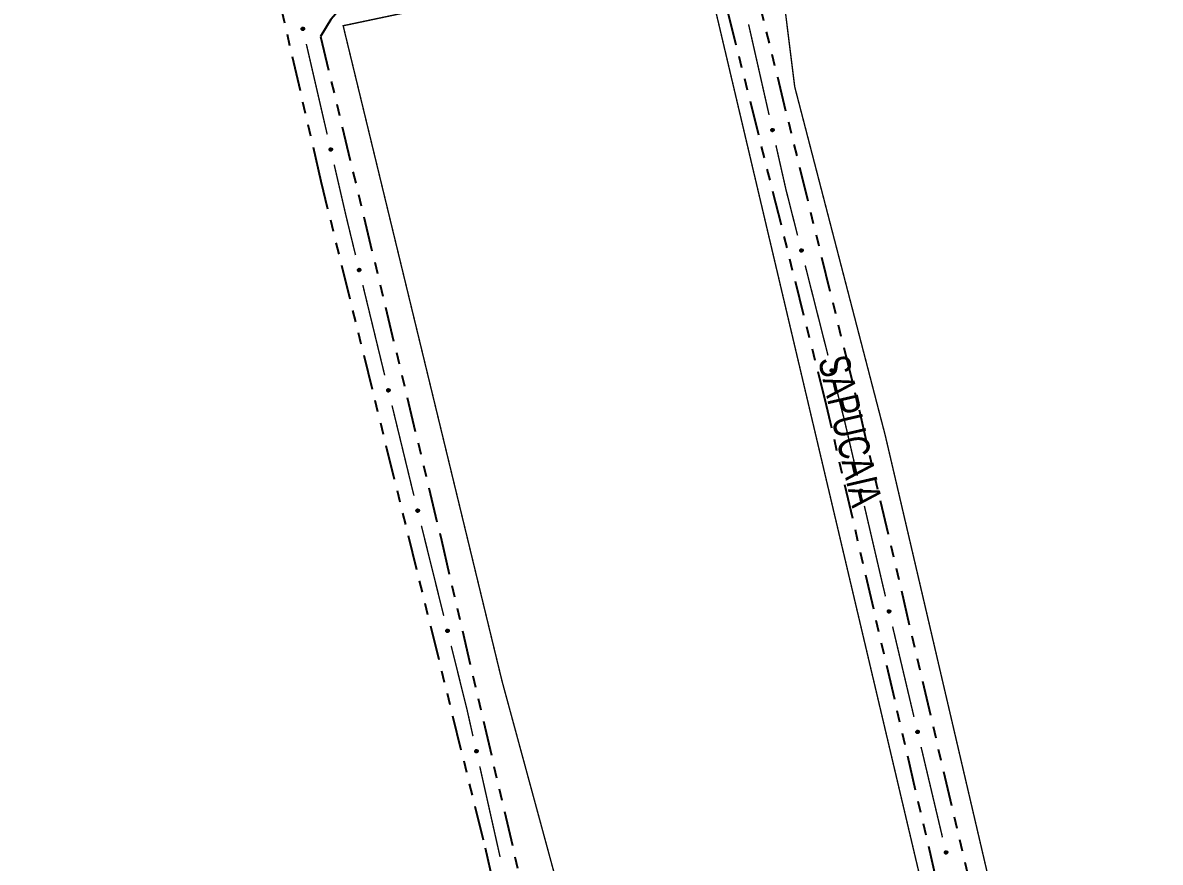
# Model space of a CAD drawing. Extents: x 212200 to 214553, y 4880545 to 4882659.
# Drawn here: x 213133.1 to 213280.1, y 4881668.6 to 4881777 of the extents above; entities that cross this region are included whole.
import ezdxf

# ---------------------------------------------------------------- set-up
doc = ezdxf.new("R2010")
doc.units = 0
doc.header["$LTSCALE"] = 1.5
doc.header["$MEASUREMENT"] = 0
doc.linetypes.add('TRACO_12', pattern=[2.5, 2, -0.5])
doc.linetypes.add('TRACO_25', pattern=[8, 3, -1, 1, -1, 1, -1])
for name, color, linetype in [('RU-QUADRA', 210, 'CONTINUOUS'), ('SV-EIXO-RUA-N-PAV', 6, 'CONTINUOUS'), ('SV-RUA-NAO-PAV', 7, 'CONTINUOUS'), ('SV-TXT-RUA-N-PAV', 7, 'CONTINUOUS')]:
    doc.layers.add(name, color=color, linetype=linetype)
doc.styles.add('ARIAL', font='ARIAL.SHX')

msp = doc.modelspace()

# ---------------------------------------------------------------- linework, layer by layer
at = {"layer": 'RU-QUADRA', "linetype": 'TRACO_12', "const_width": 0.18, "flags": 128}
msp.add_lwpolyline([(213232.463787, 4881790.360215), (213230.791194, 4881785.063672), (213232.823333, 4881768.749712), (213244.509946, 4881723.761306), (213269.818353, 4881615.295533), (213280.272056, 4881569.85677), (213284.732302, 4881559.821215), (213289.75008, 4881561.215042), (213294.767857, 4881564.281462), (213310.378721, 4881567.905412), (213324.595757, 4881571.250597), (213330.449831, 4881576.825906), (213324.595757, 4881603.866151), (213308.706128, 4881668.679111), (213277.623784, 4881796.493054), (213269.260822, 4881798.165647), (213254.486255, 4881795.099227), (213245.286996, 4881792.869104), (213239.154157, 4881791.754042)], close=True, dxfattribs=at)
at = {"layer": 'RU-QUADRA', "linetype": 'Continuous', "const_width": 0.18, "flags": 128}
msp.add_lwpolyline([(213220.761022, 4881786.379132), (213174.464282, 4881776.639766), (213183.186748, 4881740.667912), (213194.996785, 4881691.962774), (213214.887512, 4881618.765361), (213220.221148, 4881596.218597), (213225.934417, 4881572.067022), (213229.677997, 4881548.327877), (213238.95638, 4881550.409765), (213262.655602, 4881555.727408), (213274.754607, 4881559.187209), (213268.851162, 4881582.576379), (213263.057194, 4881607.130821), (213257.657248, 4881630.01543), (213246.050001, 4881679.206155), (213229.074929, 4881751.145358), (213225.641398, 4881765.696427)], close=True, dxfattribs=at)
at = {"layer": 'SV-EIXO-RUA-N-PAV'}
for points in [[(213169.327497, 4881776.397876), (213169.369342, 4881776.372556), (213169.400127, 4881776.342238), (213169.418526, 4881776.309562), (213169.427255, 4881776.276447), (213169.43237, 4881776.241563), (213169.429767, 4881776.205255), (213169.417952, 4881776.165597), (213169.392848, 4881776.123443), (213169.359717, 4881776.093947), (213169.328647, 4881776.074195), (213169.29464, 4881776.063105), (213169.260669, 4881776.058704), (213169.223044, 4881776.062655), (213169.182971, 4881776.075021), (213169.141195, 4881776.10129), (213169.111217, 4881776.131219), (213169.094251, 4881776.163293), (213169.083318, 4881776.197551), (213169.078523, 4881776.233228), (213169.081283, 4881776.268854), (213169.093806, 4881776.309178), (213169.120281, 4881776.350068), (213169.14979, 4881776.380308), (213169.181617, 4881776.39772), (213169.215587, 4881776.407724), (213169.250513, 4881776.41328), (213169.28712, 4881776.412183), (213169.327497, 4881776.397876)], [(213230.02757, 4881763.323518), (213230.069295, 4881763.298003), (213230.099939, 4881763.267542), (213230.118185, 4881763.23478), (213230.12676, 4881763.201625), (213230.131711, 4881763.166717), (213230.128939, 4881763.130422), (213230.116939, 4881763.090819), (213230.091638, 4881763.048783), (213230.058371, 4881763.019442), (213230.027208, 4881762.999836), (213229.99315, 4881762.988904), (213229.959159, 4881762.984662), (213229.921552, 4881762.988788), (213229.881538, 4881763.001341), (213229.839885, 4881763.027805), (213229.810047, 4881763.057874), (213229.793231, 4881763.090027), (213229.782458, 4881763.124336), (213229.777829, 4881763.160034), (213229.780756, 4881763.195647), (213229.793467, 4881763.235912), (213229.820132, 4881763.276678), (213229.849783, 4881763.30678), (213229.881691, 4881763.324043), (213229.915707, 4881763.333889), (213229.950658, 4881763.339281), (213229.987259, 4881763.338013), (213230.02757, 4881763.323518)], [(213172.929562, 4881760.808612), (213172.971406, 4881760.783293), (213173.002192, 4881760.752975), (213173.020591, 4881760.720298), (213173.02932, 4881760.687183), (213173.034435, 4881760.652299), (213173.031832, 4881760.615991), (213173.020017, 4881760.576333), (213172.994912, 4881760.53418), (213172.961782, 4881760.504684), (213172.930711, 4881760.484932), (213172.896705, 4881760.473841), (213172.862734, 4881760.46944), (213172.825108, 4881760.473391), (213172.785036, 4881760.485757), (213172.743259, 4881760.512026), (213172.713282, 4881760.541956), (213172.696315, 4881760.57403), (213172.685382, 4881760.608288), (213172.680587, 4881760.643964), (213172.683348, 4881760.67959), (213172.695871, 4881760.719915), (213172.722345, 4881760.760805), (213172.751855, 4881760.791044), (213172.783682, 4881760.808456), (213172.817652, 4881760.818461), (213172.852578, 4881760.824016), (213172.889184, 4881760.822919), (213172.929562, 4881760.808612)], [(213233.758025, 4881747.768776), (213233.800396, 4881747.744348), (213233.831817, 4881747.714689), (213233.850903, 4881747.682409), (213233.860331, 4881747.649486), (213233.866183, 4881747.614718), (213233.864349, 4881747.578363), (213233.853376, 4881747.538464), (213233.82917, 4881747.495788), (213233.796671, 4881747.465598), (213233.766026, 4881747.445193), (213233.732262, 4881747.433385), (213233.698391, 4881747.428266), (213233.660691, 4881747.43142), (213233.620365, 4881747.442934), (213233.578042, 4881747.468314), (213233.547438, 4881747.497602), (213233.529796, 4881747.529309), (213233.518141, 4881747.563328), (213233.512592, 4881747.598895), (213233.514597, 4881747.634572), (213233.526264, 4881747.675152), (213233.551867, 4881747.716593), (213233.58073, 4881747.747451), (213233.612181, 4881747.765533), (213233.645932, 4881747.776254), (213233.680732, 4881747.782547), (213233.717354, 4881747.782226), (213233.758025, 4881747.768776)], [(213176.60644, 4881745.238322), (213176.648562, 4881745.213466), (213176.67968, 4881745.183491), (213176.698439, 4881745.151019), (213176.707534, 4881745.118003), (213176.713034, 4881745.083177), (213176.710832, 4881745.046843), (213176.699456, 4881745.007057), (213176.674819, 4881744.964628), (213176.642017, 4881744.934768), (213176.611166, 4881744.914674), (213176.577285, 4881744.903208), (213176.543364, 4881744.898432), (213176.505698, 4881744.901967), (213176.465491, 4881744.913889), (213176.423427, 4881744.939695), (213176.39312, 4881744.969292), (213176.3758, 4881745.001176), (213176.364489, 4881745.035311), (213176.3593, 4881745.070932), (213176.361667, 4881745.106587), (213176.373744, 4881745.147047), (213176.399764, 4881745.188227), (213176.428938, 4881745.218791), (213176.460571, 4881745.236554), (213176.494428, 4881745.246933), (213176.52929, 4881745.252874), (213176.565907, 4881745.252182), (213176.60644, 4881745.238322)], [(213237.689259, 4881732.25925), (213237.73163, 4881732.234822), (213237.763051, 4881732.205163), (213237.782137, 4881732.172883), (213237.791565, 4881732.13996), (213237.797417, 4881732.105192), (213237.795583, 4881732.068837), (213237.78461, 4881732.028938), (213237.760404, 4881731.986262), (213237.727905, 4881731.956072), (213237.69726, 4881731.935667), (213237.663496, 4881731.923859), (213237.629625, 4881731.91874), (213237.591925, 4881731.921893), (213237.551599, 4881731.933408), (213237.509276, 4881731.958788), (213237.478672, 4881731.988076), (213237.461031, 4881732.019783), (213237.449375, 4881732.053802), (213237.443826, 4881732.089369), (213237.445831, 4881732.125046), (213237.457498, 4881732.165626), (213237.483101, 4881732.207067), (213237.511964, 4881732.237925), (213237.543415, 4881732.256007), (213237.577166, 4881732.266728), (213237.611966, 4881732.273021), (213237.648588, 4881732.2727), (213237.689259, 4881732.25925)], [(213180.380568, 4881729.689818), (213180.42269, 4881729.664963), (213180.453808, 4881729.634987), (213180.472567, 4881729.602516), (213180.481662, 4881729.569499), (213180.487162, 4881729.534674), (213180.48496, 4881729.498339), (213180.473584, 4881729.458553), (213180.448947, 4881729.416125), (213180.416145, 4881729.386264), (213180.385294, 4881729.36617), (213180.351413, 4881729.354705), (213180.317492, 4881729.349929), (213180.279826, 4881729.353463), (213180.239619, 4881729.365386), (213180.197555, 4881729.391192), (213180.167248, 4881729.420788), (213180.149928, 4881729.452672), (213180.138617, 4881729.486808), (213180.133428, 4881729.522429), (213180.135795, 4881729.558083), (213180.147872, 4881729.598544), (213180.173892, 4881729.639723), (213180.203066, 4881729.670287), (213180.234699, 4881729.68805), (213180.268556, 4881729.69843), (213180.303418, 4881729.704371), (213180.340035, 4881729.703678), (213180.380568, 4881729.689818)], [(213241.44602, 4881716.705094), (213241.487903, 4881716.679839), (213241.518735, 4881716.649568), (213241.537184, 4881716.61692), (213241.545964, 4881716.583818), (213241.551132, 4881716.548942), (213241.548584, 4881716.51263), (213241.53683, 4881716.472954), (213241.51179, 4881716.430762), (213241.478705, 4881716.401215), (213241.447665, 4881716.381416), (213241.413675, 4881716.370273), (213241.379711, 4881716.36582), (213241.34208, 4881716.369714), (213241.301988, 4881716.382018), (213241.260171, 4881716.408224), (213241.230148, 4881716.438107), (213241.213133, 4881716.470155), (213241.202147, 4881716.504396), (213241.197298, 4881716.540065), (213241.200004, 4881716.575695), (213241.212465, 4881716.616039), (213241.238877, 4881716.656969), (213241.26834, 4881716.687254), (213241.30014, 4881716.704715), (213241.334095, 4881716.714771), (213241.369012, 4881716.72038), (213241.405621, 4881716.719339), (213241.44602, 4881716.705094)], [(213184.16552, 4881714.14455), (213184.207768, 4881714.11991), (213184.239039, 4881714.090094), (213184.257964, 4881714.057719), (213184.267227, 4881714.024749), (213184.272905, 4881713.989953), (213184.270889, 4881713.953607), (213184.259716, 4881713.913764), (213184.235296, 4881713.87121), (213184.202647, 4881713.841182), (213184.171899, 4881713.820931), (213184.138077, 4881713.809292), (213184.104181, 4881713.804343), (213184.066497, 4881713.807685), (213184.026229, 4881713.819402), (213183.984034, 4881713.844993), (213183.953577, 4881713.874434), (213183.936094, 4881713.90623), (213183.924609, 4881713.940306), (213183.919238, 4881713.975901), (213183.921423, 4881714.011567), (213183.933293, 4881714.052088), (213183.959103, 4881714.093401), (213183.98812, 4881714.124113), (213184.019661, 4881714.142037), (213184.053465, 4881714.152589), (213184.088297, 4881714.158708), (213184.124916, 4881714.158203), (213184.16552, 4881714.14455)], [(213245.085115, 4881701.124879), (213245.127093, 4881701.099781), (213245.158038, 4881701.069627), (213245.17661, 4881701.037048), (213245.185514, 4881701.00398), (213245.190813, 4881700.969123), (213245.188403, 4881700.932802), (213245.176798, 4881700.893082), (213245.151917, 4881700.850796), (213245.118943, 4881700.821125), (213245.087977, 4881700.801209), (213245.05403, 4881700.789939), (213245.020083, 4881700.785358), (213244.982437, 4881700.78911), (213244.942299, 4881700.801264), (213244.900384, 4881700.827312), (213244.870249, 4881700.857082), (213244.853113, 4881700.889066), (213244.841999, 4881700.923265), (213244.837015, 4881700.958916), (213244.839587, 4881700.994556), (213244.851897, 4881701.034946), (213244.878154, 4881701.075976), (213244.907504, 4881701.106371), (213244.939238, 4881701.123951), (213244.973154, 4881701.134135), (213245.00805, 4881701.139876), (213245.044662, 4881701.138972), (213245.085115, 4881701.124879)], [(213188.019018, 4881698.615528), (213188.061266, 4881698.590887), (213188.092537, 4881698.561071), (213188.111462, 4881698.528696), (213188.120725, 4881698.495727), (213188.126403, 4881698.46093), (213188.124387, 4881698.424584), (213188.113214, 4881698.384741), (213188.088794, 4881698.342187), (213188.056145, 4881698.312159), (213188.025397, 4881698.291908), (213187.991575, 4881698.280269), (213187.957679, 4881698.27532), (213187.919995, 4881698.278662), (213187.879728, 4881698.290379), (213187.837532, 4881698.31597), (213187.807075, 4881698.345411), (213187.789593, 4881698.377207), (213187.778107, 4881698.411284), (213187.772737, 4881698.446878), (213187.774921, 4881698.482544), (213187.786791, 4881698.523065), (213187.812601, 4881698.564378), (213187.841618, 4881698.59509), (213187.87316, 4881698.613015), (213187.906963, 4881698.623567), (213187.941795, 4881698.629686), (213187.978415, 4881698.62918), (213188.019018, 4881698.615528)], [(213248.769615, 4881685.554893), (213248.811593, 4881685.529795), (213248.842539, 4881685.499641), (213248.86111, 4881685.467062), (213248.870015, 4881685.433994), (213248.875314, 4881685.399138), (213248.872903, 4881685.362816), (213248.861298, 4881685.323096), (213248.836417, 4881685.28081), (213248.803443, 4881685.25114), (213248.772478, 4881685.231223), (213248.73853, 4881685.219953), (213248.704583, 4881685.215373), (213248.666937, 4881685.219124), (213248.6268, 4881685.231278), (213248.584885, 4881685.257326), (213248.554749, 4881685.287096), (213248.537614, 4881685.31908), (213248.526499, 4881685.35328), (213248.521516, 4881685.38893), (213248.524088, 4881685.42457), (213248.536397, 4881685.46496), (213248.562655, 4881685.50599), (213248.592004, 4881685.536385), (213248.623739, 4881685.553966), (213248.657655, 4881685.56415), (213248.692551, 4881685.56989), (213248.729163, 4881685.568987), (213248.769615, 4881685.554893)], [(213191.756915, 4881683.056651), (213191.798599, 4881683.031068), (213191.829192, 4881683.000556), (213191.847384, 4881682.967764), (213191.855903, 4881682.934594), (213191.860797, 4881682.899678), (213191.857965, 4881682.863388), (213191.845899, 4881682.823805), (213191.820529, 4881682.781811), (213191.787213, 4881682.752525), (213191.756018, 4881682.73297), (213191.721942, 4881682.722095), (213191.687944, 4881682.717909), (213191.650344, 4881682.722097), (213191.61035, 4881682.734717), (213191.568741, 4881682.761249), (213191.538953, 4881682.791368), (213191.52219, 4881682.823548), (213191.511474, 4881682.857875), (213191.506905, 4881682.893581), (213191.50989, 4881682.929189), (213191.522668, 4881682.969433), (213191.5494, 4881683.010155), (213191.579101, 4881683.040207), (213191.611037, 4881683.057418), (213191.64507, 4881683.067207), (213191.68003, 4881683.072542), (213191.716629, 4881683.071213), (213191.756915, 4881683.056651)], [(213252.454116, 4881669.984907), (213252.496094, 4881669.95981), (213252.527039, 4881669.929655), (213252.545611, 4881669.897076), (213252.554515, 4881669.864008), (213252.559814, 4881669.829152), (213252.557404, 4881669.79283), (213252.545798, 4881669.753111), (213252.520917, 4881669.710824), (213252.487944, 4881669.681154), (213252.456978, 4881669.661238), (213252.423031, 4881669.649967), (213252.389083, 4881669.645387), (213252.351438, 4881669.649139), (213252.3113, 4881669.661292), (213252.269385, 4881669.68734), (213252.23925, 4881669.717111), (213252.222114, 4881669.749094), (213252.211, 4881669.783294), (213252.206016, 4881669.818944), (213252.208588, 4881669.854584), (213252.220898, 4881669.894975), (213252.247155, 4881669.936004), (213252.276505, 4881669.966399), (213252.308239, 4881669.98398), (213252.342155, 4881669.994164), (213252.377051, 4881669.999904), (213252.413663, 4881669.999001), (213252.454116, 4881669.984907)]]:
    msp.add_lwpolyline(points, close=True, dxfattribs=at)
for points in [[(213169.078523, 4881776.233228), (213169.111217, 4881776.131219)], [(213169.081283, 4881776.268854), (213169.141195, 4881776.10129)], [(213169.081499, 4881776.246955), (213169.124285, 4881776.122396)], [(213169.091103, 4881776.284186), (213169.159884, 4881776.095609)], [(213169.093806, 4881776.309178), (213169.182971, 4881776.075021)], [(213169.109399, 4881776.326226), (213169.201823, 4881776.071689)], [(213169.120281, 4881776.350068), (213169.223044, 4881776.062655)], [(213169.134548, 4881776.362848), (213169.239769, 4881776.065051)], [(213169.14979, 4881776.380308), (213169.260669, 4881776.058704)], [(213169.165736, 4881776.385459), (213169.276487, 4881776.063732)], [(213169.181617, 4881776.39772), (213169.29464, 4881776.063105)], [(213169.198767, 4881776.400094), (213169.308702, 4881776.069775)], [(213169.215587, 4881776.407724), (213169.328647, 4881776.074195)], [(213169.23497, 4881776.407058), (213169.344799, 4881776.089319)], [(213169.250513, 4881776.41328), (213169.359717, 4881776.093947)], [(213169.269743, 4881776.408091), (213169.37568, 4881776.11326)], [(213169.28712, 4881776.412183), (213169.392848, 4881776.123443)], [(213169.305746, 4881776.403805), (213169.402773, 4881776.14753)], [(213169.327497, 4881776.397876), (213169.417952, 4881776.165597)], [(213169.34973, 4881776.383158), (213169.421784, 4881776.192536)], [(213169.369342, 4881776.372556), (213169.429767, 4881776.205255)], [(213169.386966, 4881776.355349), (213169.428114, 4881776.231812)], [(213169.400127, 4881776.342238), (213169.43237, 4881776.241563)], [(213229.777829, 4881763.160034), (213229.810047, 4881763.057874)], [(213229.780756, 4881763.195647), (213229.839885, 4881763.027805)], [(213229.78087, 4881763.173748), (213229.823073, 4881763.04899)], [(213229.790647, 4881763.210933), (213229.858547, 4881763.022038)], [(213229.793467, 4881763.235912), (213229.881538, 4881763.001341)], [(213229.809139, 4881763.252888), (213229.900375, 4881762.997921)], [(213229.820132, 4881763.276678), (213229.921552, 4881762.988788)], [(213229.834459, 4881763.289391), (213229.938289, 4881762.991107)], [(213229.849783, 4881763.30678), (213229.959159, 4881762.984662)], [(213229.865752, 4881763.311857), (213229.975, 4881762.989616)], [(213229.881691, 4881763.324043), (213229.99315, 4881762.988904)], [(213229.898851, 4881763.326337), (213230.007243, 4881762.995509)], [(213229.915707, 4881763.333889), (213230.027208, 4881762.999836)], [(213229.935086, 4881763.333133), (213230.043431, 4881763.014884)], [(213229.950658, 4881763.339281), (213230.058371, 4881763.019442)], [(213229.969864, 4881763.334003), (213230.074423, 4881763.038681)], [(213229.987259, 4881763.338013), (213230.091638, 4881763.048783)], [(213230.005846, 4881763.329549), (213230.101676, 4881763.072824)], [(213230.02757, 4881763.323518), (213230.116939, 4881763.090819)], [(213230.049733, 4881763.308697), (213230.120897, 4881763.117741)], [(213230.069295, 4881763.298003), (213230.128939, 4881763.130422)], [(213230.086839, 4881763.280714), (213230.12741, 4881763.156987)], [(213230.099939, 4881763.267542), (213230.131711, 4881763.166717)], [(213172.680587, 4881760.643964), (213172.713282, 4881760.541956)], [(213172.683348, 4881760.67959), (213172.743259, 4881760.512026)], [(213172.683564, 4881760.657692), (213172.726349, 4881760.533132)], [(213172.693167, 4881760.694923), (213172.761949, 4881760.506346)], [(213172.695871, 4881760.719915), (213172.785036, 4881760.485757)], [(213172.711463, 4881760.736963), (213172.803888, 4881760.482425)], [(213172.722345, 4881760.760805), (213172.825108, 4881760.473391)], [(213172.736613, 4881760.773584), (213172.841834, 4881760.475788)], [(213172.751855, 4881760.791044), (213172.862734, 4881760.46944)], [(213172.7678, 4881760.796196), (213172.878551, 4881760.474468)], [(213172.783682, 4881760.808456), (213172.896705, 4881760.473841)], [(213172.800831, 4881760.81083), (213172.910766, 4881760.480512)], [(213172.817652, 4881760.818461), (213172.930711, 4881760.484932)], [(213172.837035, 4881760.817795), (213172.946864, 4881760.500056)], [(213172.852578, 4881760.824016), (213172.961782, 4881760.504684)], [(213172.871808, 4881760.818827), (213172.977745, 4881760.523997)], [(213172.889184, 4881760.822919), (213172.994912, 4881760.53418)], [(213172.90781, 4881760.814542), (213173.004838, 4881760.558267)], [(213172.929562, 4881760.808612), (213173.020017, 4881760.576333)], [(213172.951794, 4881760.793894), (213173.023849, 4881760.603273)], [(213172.971406, 4881760.783293), (213173.031832, 4881760.615991)], [(213172.98903, 4881760.766086), (213173.030179, 4881760.642549)], [(213173.002192, 4881760.752975), (213173.034435, 4881760.652299)], [(213233.512592, 4881747.598895), (213233.547438, 4881747.497602)], [(213233.514597, 4881747.634572), (213233.578042, 4881747.468314)], [(213233.515277, 4881747.612683), (213233.560689, 4881747.489057)], [(213233.52409, 4881747.650108), (213233.596848, 4881747.46303)], [(213233.526264, 4881747.675152), (213233.620365, 4881747.442934)], [(213233.541492, 4881747.692527), (213233.639284, 4881747.440002)], [(213233.551867, 4881747.716593), (213233.660691, 4881747.43142)], [(213233.565861, 4881747.729672), (213233.677362, 4881747.43417)], [(213233.58073, 4881747.747451), (213233.698391, 4881747.428266)], [(213233.596563, 4881747.752939), (213233.714099, 4881747.433628)], [(213233.612181, 4881747.765533), (213233.732262, 4881747.433385)], [(213233.629277, 4881747.768269), (213233.746179, 4881747.440351)], [(213233.645932, 4881747.776254), (213233.766026, 4881747.445193)], [(213233.665325, 4881747.775999), (213233.781855, 4881747.460656)], [(213233.680732, 4881747.782547), (213233.796671, 4881747.465598)], [(213233.700068, 4881747.777767), (213233.812222, 4881747.485245)], [(213233.717354, 4881747.782226), (213233.82917, 4881747.495788)], [(213233.736153, 4881747.774244), (213233.838584, 4881747.52008)], [(213233.758025, 4881747.768776), (213233.853376, 4881747.538464)], [(213233.780564, 4881747.754532), (213233.856637, 4881747.565479)], [(213233.800396, 4881747.744348), (213233.864349, 4881747.578363)], [(213233.81838, 4881747.727518), (213233.862135, 4881747.60488)], [(213233.831817, 4881747.714689), (213233.866183, 4881747.614718)], [(213176.41389, 4881745.201164), (213176.522396, 4881744.904548)], [(213176.428938, 4881745.218791), (213176.543364, 4881744.898432)], [(213176.444826, 4881745.224118), (213176.559125, 4881744.903634)], [(213176.460571, 4881745.236554), (213176.577285, 4881744.903208)], [(213176.477693, 4881745.239117), (213176.591272, 4881744.910033)], [(213176.494428, 4881745.246933), (213176.611166, 4881744.914674)], [(213176.513817, 4881745.246481), (213176.627151, 4881744.929976)], [(213176.52929, 4881745.252874), (213176.642017, 4881744.934768)], [(213176.548577, 4881745.247898), (213176.657765, 4881744.954256)], [(213176.565907, 4881745.252182), (213176.674819, 4881744.964628)], [(213176.584624, 4881745.24401), (213176.684478, 4881744.988823)], [(213176.60644, 4881745.238322), (213176.699456, 4881745.007057)], [(213176.628834, 4881745.22385), (213176.70299, 4881745.034037)], [(213176.648562, 4881745.213466), (213176.710832, 4881745.046843)], [(213176.3593, 4881745.070932), (213176.39312, 4881744.969292)], [(213176.361667, 4881745.106587), (213176.423427, 4881744.939695)], [(213176.362125, 4881745.084692), (213176.406284, 4881744.960613)], [(213176.371316, 4881745.122027), (213176.442177, 4881744.934222)], [(213176.373744, 4881745.147047), (213176.465491, 4881744.913889)], [(213176.389146, 4881745.164266), (213176.484379, 4881744.910766)], [(213176.399764, 4881745.188227), (213176.505698, 4881744.901967)], [(213176.666375, 4881745.196455), (213176.708886, 4881745.07338)], [(213176.67968, 4881745.183491), (213176.713034, 4881745.083177)], [(213237.443826, 4881732.089369), (213237.478672, 4881731.988076)], [(213237.445831, 4881732.125046), (213237.509276, 4881731.958788)], [(213237.446511, 4881732.103157), (213237.491923, 4881731.979531)], [(213237.455324, 4881732.140582), (213237.528082, 4881731.953504)], [(213237.457498, 4881732.165626), (213237.551599, 4881731.933408)], [(213237.472726, 4881732.183), (213237.570518, 4881731.930476)], [(213237.483101, 4881732.207067), (213237.591925, 4881731.921893)], [(213237.497095, 4881732.220146), (213237.608596, 4881731.924643)], [(213237.511964, 4881732.237925), (213237.629625, 4881731.91874)], [(213237.527797, 4881732.243413), (213237.645333, 4881731.924102)], [(213237.543415, 4881732.256007), (213237.663496, 4881731.923859)], [(213237.560511, 4881732.258743), (213237.677413, 4881731.930825)], [(213237.577166, 4881732.266728), (213237.69726, 4881731.935667)], [(213237.596559, 4881732.266472), (213237.713089, 4881731.95113)], [(213237.611966, 4881732.273021), (213237.727905, 4881731.956072)], [(213237.631302, 4881732.268241), (213237.743456, 4881731.975719)], [(213237.648588, 4881732.2727), (213237.760404, 4881731.986262)], [(213237.667387, 4881732.264718), (213237.769818, 4881732.010554)], [(213237.689259, 4881732.25925), (213237.78461, 4881732.028938)], [(213237.711798, 4881732.245006), (213237.787871, 4881732.055953)], [(213237.73163, 4881732.234822), (213237.795583, 4881732.068837)], [(213237.749614, 4881732.217992), (213237.793369, 4881732.095354)], [(213237.763051, 4881732.205163), (213237.797417, 4881732.105192)], [(213180.133428, 4881729.522429), (213180.167248, 4881729.420788)], [(213180.135795, 4881729.558083), (213180.197555, 4881729.391192)], [(213180.136253, 4881729.536188), (213180.180412, 4881729.412109)], [(213180.145444, 4881729.573523), (213180.216305, 4881729.385718)], [(213180.147872, 4881729.598544), (213180.239619, 4881729.365386)], [(213180.163274, 4881729.615763), (213180.258507, 4881729.362262)], [(213180.173892, 4881729.639723), (213180.279826, 4881729.353463)], [(213180.188018, 4881729.65266), (213180.296524, 4881729.356045)], [(213180.203066, 4881729.670287), (213180.317492, 4881729.349929)], [(213180.218954, 4881729.675615), (213180.333253, 4881729.355131)], [(213180.234699, 4881729.68805), (213180.351413, 4881729.354705)], [(213180.251821, 4881729.690614), (213180.3654, 4881729.36153)], [(213180.268556, 4881729.69843), (213180.385294, 4881729.36617)], [(213180.287945, 4881729.697978), (213180.401279, 4881729.381472)], [(213180.303418, 4881729.704371), (213180.416145, 4881729.386264)], [(213180.322705, 4881729.699395), (213180.431893, 4881729.405753)], [(213180.340035, 4881729.703678), (213180.448947, 4881729.416125)], [(213180.358752, 4881729.695507), (213180.458606, 4881729.44032)], [(213180.380568, 4881729.689818), (213180.473584, 4881729.458553)], [(213180.402962, 4881729.675347), (213180.477118, 4881729.485534)], [(213180.42269, 4881729.664963), (213180.48496, 4881729.498339)], [(213180.440503, 4881729.647952), (213180.483014, 4881729.524877)], [(213180.453808, 4881729.634987), (213180.487162, 4881729.534674)], [(213241.197298, 4881716.540065), (213241.230148, 4881716.438107)], [(213241.200004, 4881716.575695), (213241.260171, 4881716.408224)], [(213241.200253, 4881716.553797), (213241.243229, 4881716.429304)], [(213241.2098, 4881716.591043), (213241.278869, 4881716.402572)], [(213241.212465, 4881716.616039), (213241.301988, 4881716.382018)], [(213241.228031, 4881716.633111), (213241.320846, 4881716.378715)], [(213241.238877, 4881716.656969), (213241.34208, 4881716.369714)], [(213241.253125, 4881716.669771), (213241.358802, 4881716.372136)], [(213241.26834, 4881716.687254), (213241.379711, 4881716.36582)], [(213241.284278, 4881716.69243), (213241.395521, 4881716.370873)], [(213241.30014, 4881716.704715), (213241.413675, 4881716.370273)], [(213241.317286, 4881716.707115), (213241.427727, 4881716.376965)], [(213241.334095, 4881716.714771), (213241.447665, 4881716.381416)], [(213241.353479, 4881716.714135), (213241.463794, 4881716.396565)], [(213241.369012, 4881716.72038), (213241.478705, 4881716.401215)], [(213241.388251, 4881716.715221), (213241.494638, 4881716.420553)], [(213241.405621, 4881716.719339), (213241.51179, 4881716.430762)], [(213241.424259, 4881716.71099), (213241.521679, 4881716.454864)], [(213241.44602, 4881716.705094), (213241.53683, 4881716.472954)], [(213241.468275, 4881716.69041), (213241.540621, 4881716.4999)], [(213241.487903, 4881716.679839), (213241.548584, 4881716.51263)], [(213241.505553, 4881716.662659), (213241.546891, 4881716.539185)], [(213241.518735, 4881716.649568), (213241.551132, 4881716.548942)], [(213183.919238, 4881713.975901), (213183.953577, 4881713.874434)], [(213183.921423, 4881714.011567), (213183.984034, 4881713.844993)], [(213183.921993, 4881713.989675), (213183.966785, 4881713.865823)], [(213183.930993, 4881714.027056), (213184.002813, 4881713.839615)], [(213183.933293, 4881714.052088), (213184.026229, 4881713.819402)], [(213183.948607, 4881714.069386), (213184.045133, 4881713.816375)], [(213183.959103, 4881714.093401), (213184.066497, 4881713.807685)], [(213183.973162, 4881714.106409), (213184.083181, 4881713.810352)], [(213183.98812, 4881714.124113), (213184.104181, 4881713.804343)], [(213184.00398, 4881714.129522), (213184.119915, 4881713.809626)], [(213184.019661, 4881714.142037), (213184.138077, 4881713.809292)], [(213184.03677, 4881714.144688), (213184.152028, 4881713.816189)], [(213184.053465, 4881714.152589), (213184.171899, 4881713.820931)], [(213184.072856, 4881714.152237), (213184.187806, 4881713.836314)], [(213184.088297, 4881714.158708), (213184.202647, 4881713.841182)], [(213184.107608, 4881714.153831), (213184.218295, 4881713.860751)], [(213184.124916, 4881714.158203), (213184.235296, 4881713.87121)], [(213184.143675, 4881714.150128), (213184.244831, 4881713.895454)], [(213184.16552, 4881714.14455), (213184.259716, 4881713.913764)], [(213184.187987, 4881714.130194), (213184.263112, 4881713.940762)], [(213184.207768, 4881714.11991), (213184.270889, 4881713.953607)], [(213184.225667, 4881714.10299), (213184.268807, 4881713.980134)], [(213184.239039, 4881714.090094), (213184.272905, 4881713.989953)], [(213244.907504, 4881701.106371), (213245.020083, 4881700.785358)], [(213244.923422, 4881701.111607), (213245.035873, 4881700.79047)], [(213244.939238, 4881701.123951), (213245.05403, 4881700.789939)], [(213244.956375, 4881701.126416), (213245.068056, 4881700.796683)], [(213244.973154, 4881701.134135), (213245.087977, 4881700.801209)], [(213244.992541, 4881701.133572), (213245.10405, 4881700.816419)], [(213245.00805, 4881701.139876), (213245.118943, 4881700.821125)], [(213245.027308, 4881701.134788), (213245.134803, 4881700.840523)], [(213245.044662, 4881701.138972), (213245.151917, 4881700.850796)], [(213245.063332, 4881701.130693), (213245.161715, 4881700.874935)], [(213245.085115, 4881701.124879), (213245.176798, 4881700.893082)], [(213245.107425, 4881701.110279), (213245.180487, 4881700.920042)], [(213245.127093, 4881701.099781), (213245.188403, 4881700.932802)], [(213244.837015, 4881700.958916), (213244.870249, 4881700.857082)], [(213244.839587, 4881700.994556), (213244.900384, 4881700.827312)], [(213244.839919, 4881700.972659), (213244.883363, 4881700.848328)], [(213244.849326, 4881701.00994), (213244.919104, 4881700.82173)], [(213244.851897, 4881701.034946), (213244.942299, 4881700.801264)], [(213244.867399, 4881701.052077), (213244.961169, 4881700.798032)], [(213244.878154, 4881701.075976), (213244.982437, 4881700.78911)], [(213244.892354, 4881701.088831), (213244.99915, 4881700.791595)], [(213245.144808, 4881701.082668), (213245.18661, 4881700.95935)], [(213245.158038, 4881701.069627), (213245.190813, 4881700.969123)], [(213187.772737, 4881698.446878), (213187.807075, 4881698.345411)], [(213187.774921, 4881698.482544), (213187.837532, 4881698.31597)], [(213187.775491, 4881698.460652), (213187.820284, 4881698.3368)], [(213187.784492, 4881698.498033), (213187.856311, 4881698.310592)], [(213187.786791, 4881698.523065), (213187.879728, 4881698.290379)], [(213187.802105, 4881698.540363), (213187.898631, 4881698.287352)], [(213187.812601, 4881698.564378), (213187.919995, 4881698.278662)], [(213187.82666, 4881698.577386), (213187.93668, 4881698.281329)], [(213187.841618, 4881698.59509), (213187.957679, 4881698.27532)], [(213187.857478, 4881698.600499), (213187.973413, 4881698.280603)], [(213187.87316, 4881698.613015), (213187.991575, 4881698.280269)], [(213187.890268, 4881698.615665), (213188.005527, 4881698.287166)], [(213187.906963, 4881698.623567), (213188.025397, 4881698.291908)], [(213187.926355, 4881698.623214), (213188.041304, 4881698.307291)], [(213187.941795, 4881698.629686), (213188.056145, 4881698.312159)], [(213187.961107, 4881698.624808), (213188.071793, 4881698.331728)], [(213187.978415, 4881698.62918), (213188.088794, 4881698.342187)], [(213187.997173, 4881698.621105), (213188.09833, 4881698.366431)], [(213188.019018, 4881698.615528), (213188.113214, 4881698.384741)], [(213188.041485, 4881698.601171), (213188.116611, 4881698.411739)], [(213188.061266, 4881698.590887), (213188.124387, 4881698.424584)], [(213188.079166, 4881698.573968), (213188.122305, 4881698.451111)], [(213188.092537, 4881698.561071), (213188.126403, 4881698.46093)], [(213248.521516, 4881685.38893), (213248.554749, 4881685.287096)], [(213248.524088, 4881685.42457), (213248.584885, 4881685.257326)], [(213248.52442, 4881685.402673), (213248.567864, 4881685.278342)], [(213248.533826, 4881685.439954), (213248.603604, 4881685.251744)], [(213248.536397, 4881685.46496), (213248.6268, 4881685.231278)], [(213248.551899, 4881685.482091), (213248.645669, 4881685.228046)], [(213248.562655, 4881685.50599), (213248.666937, 4881685.219124)], [(213248.576854, 4881685.518845), (213248.68365, 4881685.221609)], [(213248.592004, 4881685.536385), (213248.704583, 4881685.215373)], [(213248.607922, 4881685.541621), (213248.720374, 4881685.220484)], [(213248.623739, 4881685.553966), (213248.73853, 4881685.219953)], [(213248.640875, 4881685.55643), (213248.752556, 4881685.226698)], [(213248.657655, 4881685.56415), (213248.772478, 4881685.231223)], [(213248.677041, 4881685.563586), (213248.78855, 4881685.246433)], [(213248.692551, 4881685.56989), (213248.803443, 4881685.25114)], [(213248.711809, 4881685.564803), (213248.819304, 4881685.270537)], [(213248.729163, 4881685.568987), (213248.836417, 4881685.28081)], [(213248.747833, 4881685.560708), (213248.846215, 4881685.30495)], [(213248.769615, 4881685.554893), (213248.861298, 4881685.323096)], [(213248.791926, 4881685.540293), (213248.864988, 4881685.350056)], [(213248.811593, 4881685.529795), (213248.872903, 4881685.362816)], [(213248.829308, 4881685.512682), (213248.87111, 4881685.389364)], [(213248.842539, 4881685.499641), (213248.875314, 4881685.399138)], [(213191.506905, 4881682.893581), (213191.538953, 4881682.791368)], [(213191.50989, 4881682.929189), (213191.568741, 4881682.761249)], [(213191.509968, 4881682.907289), (213191.551965, 4881682.782462)], [(213191.519807, 4881682.944459), (213191.587394, 4881682.755451)], [(213191.522668, 4881682.969433), (213191.61035, 4881682.734717)], [(213191.538368, 4881682.986382), (213191.629181, 4881682.731265)], [(213191.5494, 4881683.010155), (213191.650344, 4881682.722097)], [(213191.563748, 4881683.022844), (213191.667085, 4881682.724388)], [(213191.579101, 4881683.040207), (213191.687944, 4881682.717909)], [(213191.595078, 4881683.045258), (213191.703793, 4881682.722837)], [(213191.611037, 4881683.057418), (213191.721942, 4881682.722095)], [(213191.628201, 4881683.059683), (213191.736045, 4881682.728676)], [(213191.64507, 4881683.067207), (213191.756018, 4881682.73297)], [(213191.664448, 4881683.066419), (213191.772266, 4881682.747992)], [(213191.68003, 4881683.072542), (213191.787213, 4881682.752525)], [(213191.699227, 4881683.067231), (213191.803297, 4881682.771737)], [(213191.716629, 4881683.071213), (213191.820529, 4881682.781811)], [(213191.735201, 4881683.062718), (213191.830607, 4881682.805835)], [(213191.756915, 4881683.056651), (213191.845899, 4881682.823805)], [(213191.779054, 4881683.041793), (213191.849902, 4881682.85072)], [(213191.798599, 4881683.031068), (213191.857965, 4881682.863388)], [(213191.816113, 4881683.01375), (213191.85648, 4881682.889955)], [(213191.829192, 4881683.000556), (213191.860797, 4881682.899678)], [(213252.206016, 4881669.818944), (213252.23925, 4881669.717111)], [(213252.208588, 4881669.854584), (213252.269385, 4881669.68734)], [(213252.20892, 4881669.832687), (213252.252364, 4881669.708356)], [(213252.218326, 4881669.869969), (213252.288104, 4881669.681759)], [(213252.220898, 4881669.894975), (213252.3113, 4881669.661292)], [(213252.236399, 4881669.912105), (213252.33017, 4881669.65806)], [(213252.247155, 4881669.936004), (213252.351438, 4881669.649139)], [(213252.261355, 4881669.948859), (213252.36815, 4881669.651624)], [(213252.276505, 4881669.966399), (213252.389083, 4881669.645387)], [(213252.292423, 4881669.971635), (213252.404874, 4881669.650498)], [(213252.308239, 4881669.98398), (213252.423031, 4881669.649967)], [(213252.325375, 4881669.986444), (213252.437057, 4881669.656712)], [(213252.342155, 4881669.994164), (213252.456978, 4881669.661238)], [(213252.361542, 4881669.993601), (213252.473051, 4881669.676447)], [(213252.377051, 4881669.999904), (213252.487944, 4881669.681154)], [(213252.396309, 4881669.994817), (213252.503804, 4881669.700551)], [(213252.413663, 4881669.999001), (213252.520917, 4881669.710824)], [(213252.432333, 4881669.990722), (213252.530716, 4881669.734964)], [(213252.454116, 4881669.984907), (213252.545798, 4881669.753111)], [(213252.476426, 4881669.970307), (213252.549488, 4881669.78007)], [(213252.496094, 4881669.95981), (213252.557404, 4881669.79283)], [(213252.513808, 4881669.942696), (213252.55561, 4881669.819379)], [(213252.527039, 4881669.929655), (213252.559814, 4881669.829152)]]:
    msp.add_lwpolyline(points, dxfattribs=at)
at = {"layer": 'SV-EIXO-RUA-N-PAV', "const_width": 0.18}
for points in [[(213226.863798, 4881776.814265), (213229.510737, 4881765.109834)], [(213169.702847, 4881774.284443), (213172.404396, 4881762.592496)], [(213230.39305, 4881761.208357), (213231.495941, 4881756.33151)], [(213173.304912, 4881758.69518), (213174.655686, 4881752.849206)], [(213231.495941, 4881756.33151), (213231.677135, 4881755.530291)], [(213231.677135, 4881755.530291), (213233.195218, 4881749.541144)], [(213174.655686, 4881752.849206), (213174.852316, 4881751.998218)], [(213174.852316, 4881751.998218), (213176.061592, 4881747.016292)], [(213234.178026, 4881745.663763), (213237.126452, 4881734.031618)], [(213177.005124, 4881743.129167), (213179.83572, 4881731.467789)], [(213238.10926, 4881730.154236), (213239.092069, 4881726.276855)], [(213180.779252, 4881727.580663), (213183.373965, 4881716.891067)], [(213239.092069, 4881726.276855), (213239.260703, 4881725.611556)], [(213239.260703, 4881725.611556), (213240.918124, 4881718.488172)], [(213183.373965, 4881716.891067), (213183.526671, 4881716.261952)], [(213183.526671, 4881716.261952), (213183.611597, 4881715.919715)], [(213241.824604, 4881714.592239), (213244.090803, 4881704.852406)], [(213184.574971, 4881712.037459), (213187.465095, 4881700.390692)], [(213244.090803, 4881704.852406), (213244.143275, 4881704.626888)], [(213244.143275, 4881704.626888), (213244.550517, 4881702.905959)], [(213245.471643, 4881699.013462), (213248.235018, 4881687.335973)], [(213188.42847, 4881696.508436), (213190.355219, 4881688.743925)], [(213190.355219, 4881688.743925), (213190.486933, 4881688.213138)], [(213190.486933, 4881688.213138), (213191.243039, 4881684.84382)], [(213249.156143, 4881683.443477), (213251.919518, 4881671.765987)], [(213192.118894, 4881680.940888), (213194.746459, 4881669.232092)]]:
    msp.add_lwpolyline(points, dxfattribs=at)
at = {"layer": 'SV-RUA-NAO-PAV', "linetype": 'TRACO_25'}
msp.add_polyline3d([(213245.431695, 4881362.803983, 7.779714), (213243.775689, 4881368.274448, 8.909602), (213231.128182, 4881419.192641, 11.068495), (213207.153013, 4881521.708994, 13.63092), (213206.351902, 4881528.98873, 13.75198), (213208.470854, 4881535.168489, 13.610744), (213214.02989, 4881539.988278, 13.671273), (213219.449064, 4881543.968099, 13.75198), (213220.708223, 4881549.027904, 13.75198), (213192.610096, 4881671.403548, 13.852862), (213171.617542, 4881756.520527, 13.590567), (213145.300549, 4881871.236443, 11.875558), (213125.268028, 4881955.913432, 9.777194), (213111.719596, 4882012.951404, 8.687659), (213106.054865, 4882044.490272, 7.477065), (213103.274167, 4882049.610099, 7.497241), (213099.448868, 4882050.982447, 7.234946)], dxfattribs=at)
for points in [[(213228.829998, 4881790.978914, 13.328272), (213227.340661, 4881787.109066, 13.318183), (213227.721496, 4881781.689264, 13.368625), (213241.139564, 4881727.001206, 13.429154), (213280.074207, 4881560.46713, 13.69145), (213281.544489, 4881558.317201, 13.701538), (213283.763549, 4881556.846647, 13.711626), (213289.984219, 4881558.017162, 13.671273), (213296.143403, 4881561.756987, 13.69145), (213331.442859, 4881570.682076, 13.802422), (213332.700167, 4881573.666331, 13.933569), (213333.409493, 4881577.796174, 13.832686), (213307.604148, 4881681.87248, 13.641008), (213279.12673, 4881799.80829, 13.469507), (213277.746525, 4881801.448238, 13.469507), (213275.684435, 4881801.381686, 13.358537), (213244.748811, 4881794.748681, 13.459419), (213238.679136, 4881794.12874, 13.318183), (213232.82952, 4881793.078813, 13.257653)], [(213171.535967, 4881775.264524, 13.055888), (213187.164226, 4881710.162148, 13.429154), (213209.338346, 4881614.765542, 13.883127), (213223.827864, 4881550.577828, 13.509861), (213226.188526, 4881545.787991, 13.651096), (213230.38863, 4881544.118028, 13.731803), (213236.728152, 4881545.657934, 13.731803), (213243.357405, 4881548.837777, 13.69145), (213250.09682, 4881550.957659, 13.701538), (213262.106068, 4881552.887516, 13.681361), (213274.363856, 4881555.120786, 13.772157), (213275.374906, 4881557.127281, 13.832686), (213275.564294, 4881560.987137, 13.852862), (213236.929633, 4881727.57121, 13.530037), (213222.070893, 4881786.889105, 13.459419), (213220.570776, 4881787.989074, 13.348448), (213217.902855, 4881788.561066, 13.237477), (213174.103946, 4881778.869686, 13.2173), (213172.874217, 4881777.439746, 13.2173)]]:
    msp.add_polyline3d(points, close=True, dxfattribs=at)

# ---------------------------------------------------------------- texts
at = {"layer": 'SV-TXT-RUA-N-PAV', "style": 'ARIAL', "width": 0.7}
msp.add_text('SAPUCAIA', height=4, rotation=283, dxfattribs=at).set_placement((213235.824364, 4881733.492829))

doc.saveas('drawing.dxf')
